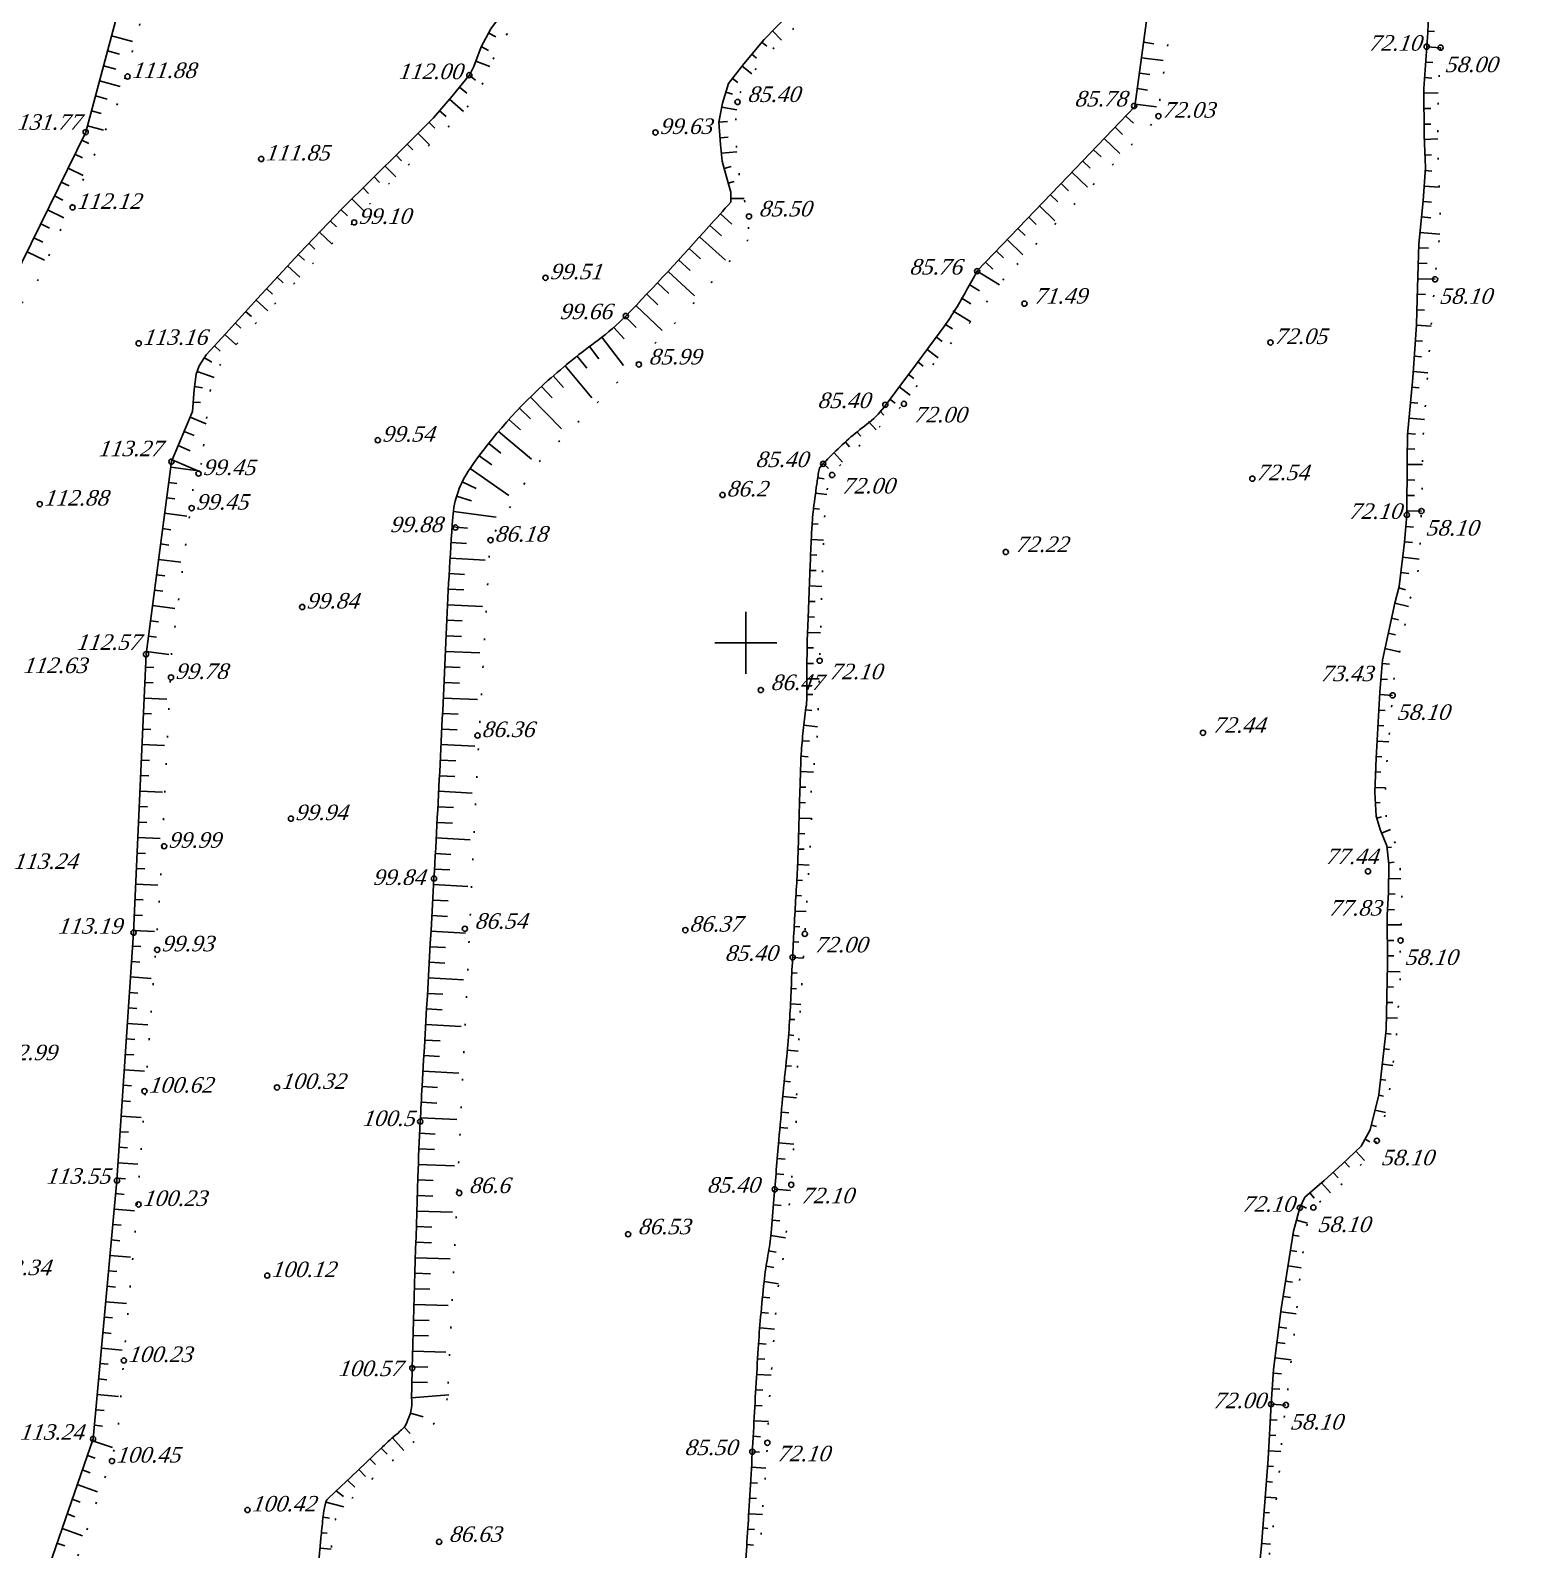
# Model space of a CAD drawing. Header units: millimetres. Extents: x 1400 to 7029, y -1119 to 1612.
# Drawn here: x 3029.1 to 3116.3, y 1300.2 to 1388.4 of the extents above; entities that cross this region are included whole.
import ezdxf

# ---------------------------------------------------------------- set-up
doc = ezdxf.new("R2010")
doc.units = ezdxf.units.MM
doc.linetypes.add('ADOT1', pattern=[1.6, 0.1, -1.5])
for name, color, linetype in [('01_Горизонт_58', 7, 'Continuous'), ('01_Горизонт_72', 7, 'Continuous'), ('01_Горизонт_86', 7, 'Continuous'), ('02_Горизонт_100', 7, 'Continuous'), ('02_Горизонт_112', 7, 'Continuous'), ('кресты', 7, 'Continuous')]:
    doc.layers.add(name, color=color, linetype=linetype)
doc.styles.add('universw', font='timesi.ttf', dxfattribs={"oblique": 10})

msp = doc.modelspace()

# ---------------------------------------------------------------- linework, layer by layer
at = {"layer": '01_Горизонт_58', "color": 250, "linetype": 'Continuous'}
for p, q in [((3110.2367, 1388.3331), (3110.6341, 1388.3172)), ((3110.112, 1386.5375), (3110.5231, 1386.5084)), ((3110.0485, 1385.6397), (3110.4673, 1385.6101)), ((3110.0117, 1383.8413), (3110.4248, 1383.844)), ((3110.0176, 1382.9413), (3110.4223, 1382.944)), ((3110.0735, 1381.1425), (3110.453, 1381.1597)), ((3110.0927, 1380.2437), (3110.4801, 1380.2159)), ((3109.9623, 1378.4485), (3110.4474, 1378.3999)), ((3109.8726, 1377.553), (3110.417, 1377.4984)), ((3109.7086, 1375.7609), (3110.2747, 1375.744)), ((3109.6817, 1374.8613), (3110.2108, 1374.8455)), ((3109.6277, 1373.0621), (3110.1071, 1373.0478)), ((3109.6008, 1372.1625), (3110.0553, 1372.1489)), ((3109.5106, 1370.3651), (3109.9386, 1370.3355)), ((3109.4485, 1369.4673), (3109.8751, 1369.4378)), ((3109.3137, 1367.6724), (3109.7423, 1367.6343)), ((3109.2339, 1366.776), (3109.67, 1366.7372)), ((3109.0743, 1364.983), (3109.5254, 1364.9429)), ((3109.0575, 1364.0834), (3109.4964, 1364.0786)), ((3109.0419, 1362.2835), (3109.4809, 1362.2803)), ((3109.0352, 1361.3835), (3109.4706, 1361.3803)), ((3108.9663, 1359.5863), (3109.4015, 1359.5469)), ((3108.8851, 1358.69), (3109.3442, 1358.6484)), ((3108.6684, 1356.9031), (3109.1427, 1356.8454)), ((3108.5492, 1356.0116), (3108.9457, 1355.9131)), ((3108.1381, 1354.2593), (3108.5436, 1354.1699)), ((3107.9443, 1353.3805), (3108.359, 1353.289)), ((3107.5855, 1351.6184), (3108.0165, 1351.586)), ((3107.5178, 1350.721), (3107.8962, 1350.6925)), ((3107.3992, 1348.925), (3107.7611, 1348.9035)), ((3107.346, 1348.0265), (3107.6964, 1348.0058)), ((3107.2395, 1346.2297), (3107.567, 1346.2103)), ((3107.203, 1345.3304), (3107.5169, 1345.3183)), ((3107.197, 1343.5325), (3107.4703, 1343.5496)), ((3107.2835, 1342.6397), (3107.5526, 1342.7203)), ((3107.8656, 1340.9403), (3108.1266, 1340.9731)), ((3107.9779, 1340.0473), (3108.2892, 1340.0865)), ((3107.9465, 1338.2484), (3108.3388, 1338.2303)), ((3107.9051, 1337.3493), (3108.3066, 1337.3308)), ((3107.8936, 1335.5497), (3108.2774, 1335.5507)), ((3107.8961, 1334.6497), (3108.2667, 1334.6507)), ((3107.8741, 1332.8499), (3108.2568, 1332.8432)), ((3107.8583, 1331.95), (3108.2086, 1331.9439)), ((3107.807, 1330.1516), (3108.1114, 1330.1172)), ((3107.7059, 1329.2573), (3108.0136, 1329.2225)), ((3107.5036, 1327.4687), (3107.8, 1327.4352)), ((3107.4002, 1326.5748), (3107.6739, 1326.5073)), ((3106.9694, 1324.8271), (3107.2652, 1324.7542)), ((3106.6022, 1324.0131), (3106.8802, 1323.858)), ((3104.7396, 1322.0844), (3105.0267, 1321.7758)), ((3105.3985, 1322.6974), (3105.6934, 1322.3805)), ((3103.393, 1320.8904), (3103.6439, 1320.5987)), ((3102.882, 1320.1722), (3103.205, 1320.0172)), ((3102.4015, 1318.4417), (3102.7623, 1318.3855)), ((3102.2631, 1317.5524), (3102.6295, 1317.4954)), ((3101.9862, 1315.7738), (3102.3837, 1315.7119)), ((3101.8477, 1314.8845), (3102.2697, 1314.8188)), ((3101.6008, 1313.1017), (3102.0581, 1313.0439)), ((3101.4878, 1312.2089), (3101.9494, 1312.1504)), ((3101.2731, 1310.422), (3101.7412, 1310.3879)), ((3101.2078, 1309.5243), (3101.657, 1309.4917)), ((3101.0937, 1307.728), (3101.4902, 1307.7065)), ((3101.0449, 1306.8294), (3101.4153, 1306.8092)), ((3100.9376, 1305.0326), (3101.2898, 1305.0056)), ((3100.8688, 1304.1353), (3101.2137, 1304.1088)), ((3100.7311, 1302.3406), (3101.0395, 1302.3169)), ((3100.6623, 1301.4432), (3100.9521, 1301.421))]:
    msp.add_line(p, q, dxfattribs=at)
at = {"layer": '01_Горизонт_58', "linetype": 'Continuous'}
for p, q in [((3110.1755, 1387.4352), (3110.9822, 1387.3782)), ((3110.0058, 1384.7413), (3110.8488, 1384.7468)), ((3110.0327, 1382.0416), (3110.8163, 1382.0772)), ((3110.0282, 1379.346), (3110.8995, 1379.2834)), ((3109.7828, 1376.6575), (3110.9325, 1376.5422)), ((3109.6547, 1373.9617), (3110.6632, 1373.9315)), ((3109.5727, 1371.263), (3110.4313, 1371.2036)), ((3109.3864, 1368.5694), (3110.2369, 1368.5106)), ((3109.1541, 1365.8795), (3110.0412, 1365.8006)), ((3109.0486, 1363.1835), (3109.9276, 1363.177)), ((3109.0285, 1360.4836), (3109.8728, 1360.4773)), ((3108.7771, 1357.7965), (3109.7395, 1357.6794)), ((3108.3323, 1355.1381), (3109.1201, 1354.9425)), ((3107.7505, 1352.5016), (3108.5985, 1352.3146)), ((3107.4524, 1349.8234), (3108.1993, 1349.7792)), ((3107.2928, 1347.1281), (3107.9706, 1347.088)), ((3107.1683, 1344.4311), (3107.7857, 1344.4073)), ((3107.5591, 1341.7836), (3108.0775, 1341.9882)), ((3107.9684, 1339.1481), (3108.6684, 1339.1327)), ((3107.8911, 1336.4497), (3108.6851, 1336.4519)), ((3107.8899, 1333.7498), (3108.6342, 1333.7367)), ((3107.8426, 1331.0502), (3108.4802, 1331.039)), ((3107.6047, 1328.363), (3108.213, 1328.2942)), ((3107.1848, 1325.701), (3107.7815, 1325.5539)), ((3106.0574, 1323.3105), (3106.5593, 1322.7711)), ((3104.0754, 1321.4772), (3104.5809, 1320.8894)), ((3102.6159, 1319.3146), (3103.2599, 1319.1364)), ((3102.1246, 1316.6631), (3102.8877, 1316.5443)), ((3101.7138, 1313.9946), (3102.6048, 1313.8818)), ((3101.3748, 1311.316), (3102.3066, 1311.198)), ((3101.1426, 1308.6267), (3101.9993, 1308.5802)), ((3100.996, 1305.9307), (3101.7144, 1305.8917)), ((3100.8, 1303.2379), (3101.4533, 1303.1878)), ((3100.5935, 1300.5458), (3101.0995, 1300.507))]:
    msp.add_line(p, q, dxfattribs=at)
at = {"layer": '01_Горизонт_58', "color": 0, "linetype": 'ADOT1', "flags": 128}
msp.add_lwpolyline([(3134.6338, 1418.3724), (3133.5838, 1417.7084), (3130.9727, 1416.6323), (3128.1462, 1415.7446), (3124.5773, 1414.7433), (3121.0392, 1413.7507), (3118.6566, 1413.0929), (3116.8068, 1412.5821), (3115.0742, 1412.1481), (3114.2609, 1411.9444), (3113.9686, 1411.83), (3113.8217, 1411.156), (3112.8507, 1405.4628), (3112.4391, 1402.3957), (3112.039, 1398.9321), (3111.3903, 1394.6758), (3111.2417, 1392.2325), (3111.0208, 1388.1012), (3110.8509, 1384.9232), (3110.8123, 1381.7499), (3110.8793, 1379.8566), (3110.9484, 1377.903), (3110.9761, 1376.9301), (3110.7403, 1374.8351), (3110.4373, 1371.2861), (3110.1189, 1366.8773), (3109.9378, 1364.3688), (3109.9141, 1361.5928), (3109.8553, 1360.0062), (3109.7963, 1358.4162), (3109.6909, 1357.0493), (3109.177, 1355.2297), (3108.6495, 1352.5713), (3108.2771, 1350.6948), (3108.0443, 1347.9557), (3107.8476, 1345.6398), (3107.7375, 1343.4458), (3107.835, 1342.6987), (3108.3118, 1341.3018), (3108.5961, 1340.1913), (3108.6533, 1339.3537), (3108.7317, 1338.2047), (3108.6786, 1336.2065), (3108.6303, 1334.3901), (3108.6408, 1332.6266), (3108.5697, 1332.0291), (3108.4927, 1331.3823), (3108.4611, 1330.5118), (3108.2897, 1328.8883), (3108.105, 1327.4576), (3107.8713, 1325.9478), (3107.6171, 1324.8331), (3107.2803, 1323.922), (3106.8171, 1323.0905), (3105.8453, 1321.8864), (3104.3713, 1320.7241), (3103.5956, 1320.0454), (3103.2287, 1319.0518), (3103.0111, 1317.5644), (3102.7893, 1315.7319), (3102.5151, 1312.9826), (3102.3018, 1311.1574), (3102.0683, 1309.1292), (3101.8054, 1307.0379), (3101.596, 1304.399), (3101.3541, 1302.3453), (3101.1874, 1300.9392), (3101.0654, 1300.3395), (3101.0286, 1299.3045), (3100.9971, 1297.9193), (3100.9092, 1297.1163), (3101.0062, 1296.6479), (3101.4186, 1296.2182), (3102.2706, 1296.0154), (3104.3264, 1295.8195), (3108.1732, 1295.3242), (3110.4402, 1295.0748), (3112.7542, 1294.8202), (3114.5648, 1294.6737), (3116.5038, 1294.7954), (3117.8805, 1294.7944), (3119.8253, 1294.8893), (3123.36, 1293.7791)], dxfattribs=at)
at = {"layer": '01_Горизонт_58', "linetype": 'Continuous', "flags": 128}
msp.add_lwpolyline([(3110.456, 1393.8068), (3110.2336, 1388.2563), (3110.0041, 1385.0108), (3110.022, 1382.2773), (3110.1059, 1380.4282), (3109.967, 1378.4953), (3109.7153, 1375.9843), (3109.6199, 1372.801), (3109.5746, 1371.2896), (3109.3616, 1368.2102), (3109.0665, 1364.8949), (3109.0506, 1363.4545), (3109.0268, 1360.2542), (3108.8831, 1358.6681), (3108.5703, 1356.0964), (3108.329, 1355.1248), (3107.6009, 1351.8231), (3107.4605, 1349.9602), (3107.2342, 1346.1396), (3107.1578, 1344.1592), (3107.2448, 1342.769), (3107.4788, 1341.987), (3107.8534, 1341.0379), (3107.9866, 1339.9779), (3107.9506, 1338.3364), (3107.8896, 1337.0113), (3107.8974, 1334.1785), (3107.8304, 1330.3585), (3107.4044, 1326.5918), (3106.9005, 1324.5476), (3106.3751, 1323.6061), (3105.2587, 1322.5674), (3104.2284, 1321.6087), (3103.1097, 1320.6467), (3102.814, 1320.0305), (3102.4364, 1318.666), (3101.7341, 1314.1551), (3101.2885, 1310.6339), (3101.1427, 1308.6286), (3100.9707, 1305.4642), (3100.5839, 1300.4205), (3100.2185, 1296.7112)], dxfattribs=at)
at = {"layer": '01_Горизонт_58', "color": 7, "linetype": 'Continuous'}
for centre in [(3110.9822, 1387.3782), (3110.6632, 1373.9315), (3109.8728, 1360.4773), (3108.1993, 1349.7792), (3108.6612, 1335.5518), (3107.2803, 1323.922), (3103.5956, 1320.0454), (3101.9993, 1308.5802)]:
    msp.add_circle(centre, 0.15, dxfattribs=at)
at = {"layer": '01_Горизонт_72', "color": 0, "linetype": 'Continuous'}
for p, q in [((3093.7449, 1387.6893), (3094.3394, 1387.6085)), ((3093.6231, 1386.7926), (3094.866, 1386.6237)), ((3093.5012, 1385.8959), (3094.0957, 1385.8151)), ((3093.3794, 1384.9991), (3093.9739, 1384.9183)), ((3093.2575, 1384.1024), (3094.483, 1383.9359)), ((3092.7098, 1383.4111), (3093.1431, 1382.9961)), ((3091.4578, 1382.1041), (3092.3649, 1381.2352)), ((3092.0838, 1382.7576), (3092.5171, 1382.3425)), ((3090.8318, 1381.4506), (3091.2651, 1381.0355)), ((3090.2058, 1380.7971), (3090.6391, 1380.382)), ((3088.9522, 1379.4916), (3089.3839, 1379.0749)), ((3089.5798, 1380.1436), (3090.4792, 1379.282)), ((3088.3237, 1378.8404), (3088.7554, 1378.4237)), ((3087.6952, 1378.1893), (3088.5896, 1377.326)), ((3086.4382, 1376.8871), (3086.8698, 1376.4704)), ((3087.0667, 1377.5382), (3087.4984, 1377.1215)), ((3085.8096, 1376.236), (3086.7246, 1375.3529)), ((3085.1811, 1375.5849), (3085.6128, 1375.1682)), ((3084.5526, 1374.9338), (3084.9843, 1374.5171))]:
    msp.add_line(p, q, dxfattribs=at)
at = {"layer": '01_Горизонт_72', "linetype": 'Continuous'}
for p, q in [((3084.0703, 1374.4005), (3085.3652, 1373.6138)), ((3082.6684, 1372.093), (3083.7049, 1371.4633)), ((3081.165, 1369.854), (3081.8188, 1369.3654)), ((3079.5486, 1367.6913), (3080.1916, 1367.2107)), ((3077.7601, 1365.6846), (3078.2144, 1365.1871)), ((3075.7664, 1363.8639), (3076.2609, 1363.3224)), ((3074.695, 1361.516), (3075.3406, 1361.435)), ((3074.4511, 1358.8289), (3075.1549, 1358.7937)), ((3074.3307, 1356.1316), (3075.0599, 1356.1035)), ((3074.2265, 1353.4336), (3074.9798, 1353.4045)), ((3074.1913, 1350.734), (3074.8971, 1350.7288)), ((3074.0049, 1348.0439), (3074.8053, 1347.9553)), ((3073.8155, 1345.3515), (3074.5629, 1345.3281)), ((3073.7334, 1342.6528), (3074.4459, 1342.6316)), ((3073.648, 1339.9542), (3074.3106, 1339.9178)), ((3073.4999, 1337.2582), (3074.1458, 1337.2228)), ((3073.3591, 1334.5619), (3073.9823, 1334.5314)), ((3073.2272, 1331.8652), (3073.8273, 1331.8358)), ((3073.034, 1329.1727), (3073.6737, 1329.1142)), ((3072.7885, 1326.4839), (3073.5878, 1326.4109)), ((3072.5441, 1323.7949), (3073.4381, 1323.7202)), ((3072.3192, 1321.1043), (3073.2449, 1321.0269)), ((3072.0852, 1318.4147), (3072.9515, 1318.2909)), ((3071.703, 1315.7419), (3072.5477, 1315.6211)), ((3071.4668, 1313.0523), (3072.3067, 1312.9786)), ((3071.2757, 1310.3594), (3072.1127, 1310.3112)), ((3071.1205, 1307.6638), (3071.9511, 1307.616)), ((3070.9653, 1304.9683), (3071.8083, 1304.9197)), ((3070.8093, 1302.2728), (3071.6018, 1302.2233))]:
    msp.add_line(p, q, dxfattribs=at)
at = {"layer": '01_Горизонт_72', "color": 250, "linetype": 'Continuous'}
for p, q in [((3083.603, 1373.6313), (3084.2156, 1373.2592)), ((3083.1357, 1372.8621), (3083.7134, 1372.5112)), ((3081.7038, 1370.5749), (3082.0487, 1370.3171)), ((3082.2012, 1371.3238), (3082.6393, 1371.0576)), ((3080.6262, 1369.1331), (3080.9443, 1368.8954)), ((3080.0874, 1368.4122), (3080.4023, 1368.1769)), ((3078.4247, 1366.2915), (3078.6476, 1366.0474)), ((3079.0099, 1366.9704), (3079.317, 1366.7408)), ((3076.431, 1364.4708), (3076.6666, 1364.2127)), ((3077.0955, 1365.0777), (3077.3269, 1364.8243)), ((3075.147, 1363.2117), (3075.4411, 1362.9421)), ((3074.8261, 1362.4061), (3075.1825, 1362.3421)), ((3074.5829, 1360.623), (3074.9181, 1360.5809)), ((3074.4961, 1359.7278), (3074.8439, 1359.7104)), ((3074.4062, 1357.93), (3074.7622, 1357.9122)), ((3074.3654, 1357.0309), (3074.726, 1357.017)), ((3074.296, 1355.2323), (3074.6646, 1355.218)), ((3074.2612, 1354.333), (3074.6339, 1354.3186)), ((3074.2046, 1352.534), (3074.5789, 1352.5312)), ((3074.198, 1351.634), (3074.5616, 1351.6313)), ((3074.1846, 1349.8341), (3074.5269, 1349.8315)), ((3074.1039, 1348.9385), (3074.4704, 1348.8979)), ((3073.9229, 1347.1477), (3074.3389, 1347.1137)), ((3073.8496, 1346.2507), (3074.2532, 1346.2177)), ((3073.7874, 1344.452), (3074.1259, 1344.4414)), ((3073.7601, 1343.5524), (3074.1024, 1343.5422)), ((3073.7067, 1341.7532), (3074.0667, 1341.7425)), ((3073.68, 1340.8536), (3074.0246, 1340.8433)), ((3073.5986, 1339.0555), (3073.9268, 1339.0375)), ((3073.5493, 1338.1569), (3073.8748, 1338.139)), ((3073.4506, 1336.3596), (3073.7709, 1336.342)), ((3073.4031, 1335.4609), (3073.7199, 1335.4454)), ((3073.3151, 1333.663), (3073.6219, 1333.648)), ((3073.2712, 1332.7641), (3073.5746, 1332.7492)), ((3073.1832, 1330.9662), (3073.4799, 1330.9517)), ((3073.1159, 1330.0689), (3073.4202, 1330.0411)), ((3072.9522, 1328.2764), (3073.2963, 1328.245)), ((3072.8703, 1327.3801), (3073.2422, 1327.3462)), ((3072.7066, 1325.5876), (3073.1357, 1325.5484)), ((3072.6248, 1324.6913), (3073.0859, 1324.6492)), ((3072.4692, 1322.8981), (3072.9205, 1322.8603)), ((3072.3942, 1322.0012), (3072.8548, 1321.9627)), ((3072.2442, 1320.2075), (3072.6979, 1320.1695)), ((3072.1693, 1319.3106), (3072.6128, 1319.2735)), ((3071.9578, 1317.5238), (3072.4051, 1317.4598)), ((3071.8304, 1316.6329), (3072.2653, 1316.5707)), ((3071.6241, 1314.8454), (3072.0369, 1314.8092)), ((3071.5455, 1313.9488), (3071.9597, 1313.9125)), ((3071.3881, 1312.1557), (3071.8141, 1312.1183)), ((3071.3274, 1311.2579), (3071.7524, 1311.2334)), ((3071.224, 1309.4608), (3071.6361, 1309.4371)), ((3071.1722, 1308.5623), (3071.5829, 1308.5387)), ((3071.0687, 1306.7653), (3071.4887, 1306.7411)), ((3071.017, 1305.8668), (3071.4416, 1305.8423)), ((3070.9135, 1304.0698), (3071.3255, 1304.0461)), ((3070.8618, 1303.1713), (3071.2642, 1303.1481)), ((3070.7532, 1301.3745), (3071.1486, 1301.3499)), ((3070.6971, 1300.4763), (3071.0917, 1300.4517))]:
    msp.add_line(p, q, dxfattribs=at)
at = {"layer": '01_Горизонт_72', "color": 0, "linetype": 'ADOT1', "flags": 128}
for points in [[(3103.5139, 1420.8633), (3102.7818, 1413.2401), (3102.1577, 1407.9736), (3097.1043, 1401.271), (3094.5267, 1383.2717), (3088.0715, 1376.5911), (3085.6263, 1373.967)], [(3085.6263, 1373.967), (3084.0449, 1371.8274), (3082.2092, 1369.8618), (3080.9096, 1368.2092), (3079.8226, 1366.6975), (3078.7062, 1365.649), (3077.4699, 1364.4879), (3076.3619, 1363.4473), (3075.6526, 1362.5704), (3075.384, 1361.8803), (3075.2066, 1360.0605), (3075.0993, 1357.4339), (3074.9669, 1352.9694), (3074.8548, 1349.3712), (3074.784, 1347.344), (3074.6004, 1345.6705), (3074.4438, 1344.2424), (3074.4467, 1342.0441), (3074.2883, 1339.5693), (3074.0672, 1335.9303), (3073.9413, 1333.8576), (3073.6593, 1328.8585), (3073.6168, 1327.4019), (3073.5663, 1325.6751), (3073.5578, 1324.6942), (3073.4181, 1323.5574), (3073.2804, 1321.3667), (3073.0903, 1319.5437), (3072.8517, 1317.3901), (3072.515, 1315.4311), (3072.4145, 1314.4199), (3072.2524, 1312.2521), (3072.0127, 1308.9212), (3071.8932, 1306.3899), (3071.8467, 1305.4058), (3071.6303, 1302.666), (3071.3858, 1298.8665), (3071.2054, 1294.5895), (3071.031, 1290.836), (3070.5148, 1283.7917), (3070.0205, 1279.4247), (3069.8173, 1277.1911), (3069.7534, 1275.6687), (3069.6038, 1274.5289), (3069.4954, 1273.7023), (3069.4681, 1272.639), (3069.4861, 1270.9196), (3069.6102, 1269.7117), (3069.7916, 1269.0531), (3070.4507, 1268.6904), (3073.1279, 1268.2158), (3076.2186, 1267.6177), (3078.4107, 1266.9963), (3080.7516, 1266.2498), (3082.369, 1265.7495), (3084.0491, 1264.824), (3086.5063, 1263.0269), (3088.5853, 1261.0965), (3090.0971, 1259.3638), (3091.1004, 1257.9575), (3091.8385, 1257.0171), (3093.4012, 1255.188), (3094.1042, 1254.6302), (3094.947, 1254.3131), (3096.4298, 1253.8378), (3097.6027, 1253.5047), (3099.8255, 1252.961), (3102.0556, 1252.5524), (3104.0339, 1252.2211), (3105.7505, 1251.8368), (3107.4311, 1251.5477), (3108.8937, 1251.4543), (3110.2254, 1251.4859), (3111.3058, 1251.825), (3113.3275, 1252.7411), (3116.6599, 1254.4516), (3117.3321, 1254.6952), (3118.0237, 1254.7635), (3118.901, 1254.671), (3119.7685, 1254.5291), (3122.8369, 1253.9097), (3124.611, 1253.6501), (3125.6544, 1253.6181), (3127.9599, 1255.2059), (3130.9784, 1257.4842), (3132.4477, 1258.7719), (3133.228, 1259.4557), (3133.7993, 1259.8024), (3134.2747, 1259.8132), (3134.7123, 1259.6999), (3134.9392, 1259.2086), (3135.1931, 1258.199), (3135.6781, 1256.6174), (3135.8055, 1256.2263)]]:
    msp.add_lwpolyline(points, dxfattribs=at)
at = {"layer": '01_Горизонт_72', "color": 0, "linetype": 'Continuous', "flags": 128}
msp.add_lwpolyline([(3084.064, 1374.4009), (3084.0656, 1374.4292), (3089.348, 1379.9016), (3093.2386, 1383.9631), (3095.6545, 1401.7431), (3100.7889, 1408.4371), (3102.1077, 1420.1833)], dxfattribs=at)
at = {"layer": '01_Горизонт_72', "linetype": 'Continuous', "flags": 128}
msp.add_lwpolyline([(3084.0703, 1374.4005, -0.0151274), (3082.8233, 1372.2005, -0.0239801), (3081.9303, 1370.878), (3080.4862, 1368.9458), (3079.3471, 1367.4216), (3078.6697, 1366.5152, -0.0720121), (3077.6704, 1365.5163, 0.0375407), (3075.6341, 1363.7431, 0.0093164), (3074.9786, 1363.0543, 0.0927363), (3074.9277, 1362.9725, 0.0487063), (3074.8834, 1362.8156, 0.0101547), (3074.7614, 1362.0453, 0.003004), (3074.5458, 1360.407, 0.0145119), (3074.5131, 1360.0664, 0.0041997), (3074.4501, 1358.9901, 0.0028463), (3074.3797, 1357.401), (3074.2583, 1354.2567), (3074.2077, 1352.9458), (3074.1934, 1351.0237), (3074.1833, 1349.6562, -0.0371437), (3074.135, 1349.0655, 0.0164964), (3073.9715, 1347.7424, 0.0020831), (3073.8542, 1346.3771, 0.0117177), (3073.84, 1346.1338, 0.0008598), (3073.8266, 1345.7267, 0.0002106), (3073.7752, 1344.0642, 0.0006928), (3073.6945, 1341.2859, -0.0017218), (3073.6597, 1340.1681, -0.0066794), (3073.6091, 1339.112, 0.0021095), (3073.4182, 1335.7698, 0.0029722), (3073.2572, 1332.3386, -0.0059396), (3073.1664, 1330.6221, -0.0090336), (3073.0167, 1328.8176, 0.0033468), (3072.5573, 1323.9521, 0.0027815), (3072.2765, 1320.5306, -0.004849), (3072.1073, 1318.5686, -0.0212288), (3071.9283, 1317.282, 0.017676), (3071.7025, 1315.7385, 0.0055987), (3071.5012, 1313.7062, 0.006173), (3071.3621, 1311.8591, 0.002567), (3071.0995, 1307.3138, -0.0023882), (3070.819, 1302.428, -0.0001037), (3070.565, 1298.3592, 0.000079), (3070.2313, 1293.0165, 0.0027633)], format="xyb", dxfattribs=at)
at = {"layer": '01_Горизонт_72', "color": 7, "linetype": 'Continuous'}
for centre in [(3110.1755, 1387.4352), (3093.1873, 1383.9945), (3094.5977, 1383.4025), (3084.0703, 1374.4005), (3086.8213, 1372.5195), (3101.1038, 1370.2631), (3078.7399, 1366.6478), (3079.8226, 1366.6975), (3075.1347, 1363.223), (3075.6526, 1362.5704), (3100.0508, 1362.357), (3109.0268, 1360.2542), (3085.7353, 1358.0985), (3074.9301, 1351.7887), (3097.1863, 1347.6045), (3106.7653, 1339.5645), (3074.0672, 1335.9303), (3073.3591, 1334.5619), (3072.3192, 1321.1043), (3073.2804, 1321.3667), (3102.814, 1320.0305), (3101.1426, 1308.6267), (3071.8932, 1306.3899), (3071.017, 1305.8668)]:
    msp.add_circle(centre, 0.15, dxfattribs=at)
at = {"layer": '01_Горизонт_86', "linetype": 'Continuous'}
for p, q in [((3072.1849, 1388.3468), (3072.7195, 1387.8203)), ((3070.4201, 1386.306), (3070.9906, 1385.8588)), ((3069.2423, 1383.9334), (3070.1145, 1383.7697)), ((3069.224, 1381.2547), (3070.1206, 1381.3381)), ((3069.7665, 1378.6246), (3070.5424, 1378.6239)), ((3051.2346, 1308.9984), (3053.3886, 1309.1681)), ((3050.1348, 1306.6846), (3050.7883, 1305.9355)), ((3048.1641, 1304.8393), (3048.5545, 1304.4285)), ((3046.25, 1302.9483), (3047.3076, 1302.6657)), ((3045.9174, 1300.2716), (3046.566, 1300.2197))]:
    msp.add_line(p, q, dxfattribs=at)
at = {"layer": '01_Горизонт_86', "color": 250, "linetype": 'Continuous'}
for p, q in [((3071.5669, 1387.6934), (3071.8519, 1387.4564)), ((3070.9916, 1387.0013), (3071.2685, 1386.7711)), ((3069.8649, 1385.5978), (3070.1801, 1385.3506)), ((3069.4809, 1384.8001), (3069.8719, 1384.6804)), ((3069.0778, 1383.0487), (3069.569, 1383.0866)), ((3069.147, 1382.1514), (3069.6126, 1382.1873)), ((3069.3796, 1380.3715), (3069.7875, 1380.4802)), ((3069.6174, 1379.5035), (3069.9643, 1379.6036)), ((3051.1655, 1308.1057), (3051.9118, 1307.886)), ((3050.8, 1307.2904), (3051.1574, 1306.9367)), ((3048.8165, 1305.4592), (3049.1344, 1305.1248)), ((3049.469, 1306.0792), (3049.8082, 1305.7211)), ((3046.8594, 1303.5993), (3047.2766, 1303.2731)), ((3047.5117, 1304.2193), (3047.9355, 1303.8075)), ((3046.0962, 1302.0626), (3046.4614, 1302.0205)), ((3045.9991, 1301.1679), (3046.3281, 1301.1344))]:
    msp.add_line(p, q, dxfattribs=at)
at = {"layer": '01_Горизонт_86', "color": 0, "linetype": 'Continuous'}
for p, q in [((3069.1627, 1377.7351), (3069.8329, 1377.1345)), ((3068.5599, 1377.0617), (3069.2309, 1376.4619)), ((3067.9563, 1376.389), (3069.454, 1375.0384)), ((3066.7391, 1375.0527), (3067.4014, 1374.4433)), ((3067.3494, 1375.7193), (3068.0147, 1375.1132)), ((3066.1254, 1374.3891), (3067.6567, 1372.9659)), ((3065.5085, 1373.7286), (3066.1646, 1373.1126)), ((3064.2646, 1372.417), (3065.7804, 1370.9651)), ((3064.8882, 1373.0713), (3065.5412, 1372.452)), ((3063.6377, 1371.766), (3064.2823, 1371.1379)), ((3062.2863, 1370.568), (3063.5412, 1368.9246)), ((3062.9839, 1371.1423), (3063.5809, 1370.4688)), ((3061.5608, 1370.0289), (3062.103, 1369.3106)), ((3060.1446, 1368.9059), (3061.6953, 1367.0433)), ((3060.846, 1369.4759), (3061.4052, 1368.7707)), ((3059.457, 1368.3194), (3060.0492, 1367.6417)), ((3058.13, 1367.0923), (3059.9345, 1365.2564)), ((3058.7843, 1367.7159), (3059.3951, 1367.0549)), ((3057.4953, 1366.449), (3058.1456, 1365.8268)), ((3056.8806, 1365.7864), (3057.5498, 1365.1845)), ((3055.7139, 1364.4061), (3056.4187, 1363.8465)), ((3056.2866, 1365.1052), (3058.1979, 1363.4896)), ((3055.1629, 1363.6898), (3055.8846, 1363.1521)), ((3054.6342, 1362.9568), (3056.88, 1361.3887)), ((3054.1768, 1362.1784), (3054.9868, 1361.7861)), ((3053.8497, 1361.3369), (3054.7119, 1361.079)), ((3053.6611, 1360.454), (3056.1505, 1360.1279)), ((3053.588, 1359.5533), (3054.4859, 1359.4918)), ((3053.5279, 1358.6515), (3054.426, 1358.5933)), ((3053.4711, 1357.7494), (3055.5063, 1357.625)), ((3053.4176, 1356.8472), (3054.3161, 1356.7956)), ((3053.3673, 1355.9448), (3054.266, 1355.8964)), ((3053.3204, 1355.0422), (3055.3548, 1354.9401)), ((3053.2767, 1354.1395), (3054.1758, 1354.0976)), ((3053.2364, 1353.2366), (3054.1355, 1353.1977)), ((3053.197, 1352.3336), (3055.2054, 1352.2451)), ((3053.1568, 1351.4307), (3054.0559, 1351.3903)), ((3053.1159, 1350.5278), (3054.015, 1350.4867)), ((3053.0742, 1349.625), (3055.055, 1349.5327)), ((3053.0318, 1348.7222), (3053.9307, 1348.6795)), ((3052.9885, 1347.8194), (3053.8875, 1347.776)), ((3052.9446, 1346.9167), (3054.904, 1346.8204)), ((3052.8998, 1346.014), (3053.7987, 1345.969)), ((3052.8543, 1345.1113), (3053.7532, 1345.0656)), ((3052.8081, 1344.2087), (3054.7572, 1344.108)), ((3052.761, 1343.3061), (3053.6598, 1343.2589)), ((3052.7132, 1342.4036), (3053.612, 1342.3556)), ((3052.6647, 1341.5011), (3054.6285, 1341.3946)), ((3052.6154, 1340.5986), (3053.514, 1340.5491)), ((3052.5653, 1339.6962), (3053.4639, 1339.6459)), ((3052.5145, 1338.7938), (3054.4991, 1338.6817)), ((3052.4635, 1337.8914), (3053.3621, 1337.8406)), ((3052.4125, 1336.9891), (3053.311, 1336.9382)), ((3052.3614, 1336.0867), (3054.3696, 1335.9729)), ((3052.3102, 1335.1844), (3053.2088, 1335.1334)), ((3052.259, 1334.282), (3053.1575, 1334.231)), ((3052.2077, 1333.3797), (3054.24, 1333.2641)), ((3052.1563, 1332.4773), (3053.0549, 1332.4261)), ((3052.1049, 1331.575), (3053.0034, 1331.5237)), ((3052.0534, 1330.6726), (3054.1104, 1330.5552)), ((3052.0019, 1329.7703), (3052.9004, 1329.7189)), ((3051.9503, 1328.868), (3052.8488, 1328.8165)), ((3051.8986, 1327.9656), (3053.9808, 1327.8463)), ((3051.8469, 1327.0633), (3052.7454, 1327.0118)), ((3051.7963, 1326.1609), (3052.6949, 1326.1116)), ((3051.7478, 1325.2584), (3053.852, 1325.1479)), ((3051.7022, 1324.3558), (3052.6012, 1324.3128)), ((3051.6616, 1323.4529), (3052.5608, 1323.4148)), ((3051.6259, 1322.5498), (3053.7272, 1322.4725)), ((3051.5951, 1321.6465), (3052.4946, 1321.6175)), ((3051.5662, 1320.7431), (3052.4658, 1320.7146)), ((3051.5378, 1319.8398), (3053.6013, 1319.7753)), ((3051.5098, 1318.9364), (3052.4093, 1318.9087)), ((3051.4822, 1318.033), (3052.3817, 1318.0057)), ((3051.455, 1317.1296), (3053.4755, 1317.0693)), ((3051.4282, 1316.2262), (3052.3278, 1316.1998)), ((3051.4019, 1315.3228), (3052.3015, 1315.2968)), ((3051.376, 1314.4194), (3053.35, 1314.3632)), ((3051.3505, 1313.5159), (3052.2501, 1313.4907)), ((3051.3254, 1312.6125), (3052.2251, 1312.5877)), ((3051.3007, 1311.709), (3053.225, 1311.6569)), ((3051.2765, 1310.8055), (3052.1762, 1310.7816)), ((3051.2539, 1309.902), (3052.1536, 1309.8811))]:
    msp.add_line(p, q, dxfattribs=at)
at = {"layer": '01_Горизонт_86', "color": 0, "linetype": 'ADOT1', "flags": 128}
for points in [[(3089.1638, 1404.3913), (3088.67, 1403.6884), (3087.4668, 1402.5567), (3086.1261, 1401.2957), (3084.2063, 1399.4906), (3082.8578, 1397.9368), (3081.1862, 1396.0606), (3079.8668, 1394.6738), (3077.9131, 1392.7178), (3076.6409, 1391.4338), (3075.5186, 1390.3289), (3074.5238, 1389.4635), (3073.6534, 1388.7064), (3072.5761, 1387.6842), (3071.8515, 1386.9175), (3070.8025, 1385.6276), (3070.3567, 1384.8671), (3070.1605, 1384.2254), (3070.0585, 1383.2137), (3070.0798, 1382.1486), (3070.1259, 1381.2326), (3070.2703, 1379.8948), (3070.4794, 1378.9179), (3070.6317, 1378.2068), (3070.8255, 1377.5828), (3070.7749, 1376.2275)], [(3070.7749, 1376.2275), (3067.2705, 1372.1625), (3063.0899, 1367.865), (3058.4441, 1363.1427), (3055.8008, 1358.8206), (3054.9998, 1344.6539), (3053.9594, 1322.4362), (3053.3085, 1308.9519)]]:
    msp.add_lwpolyline(points, dxfattribs=at)
at = {"layer": '01_Горизонт_86', "linetype": 'Continuous', "flags": 128}
msp.add_lwpolyline([(3087.2339, 1403.7539), (3086.9274, 1403.02), (3085.892, 1402.0479), (3084.0228, 1400.2929), (3081.8013, 1398.0553), (3080.6362, 1396.8817), (3078.8158, 1394.9061), (3075.7423, 1391.8924), (3073.844, 1390.0311), (3071.7059, 1387.8605), (3070.5274, 1386.4429), (3069.6355, 1385.3052), (3069.2845, 1384.1588), (3069.0774, 1383.0545), (3069.1778, 1381.7515), (3069.2667, 1380.7951), (3069.5337, 1379.7936), (3069.7669, 1378.9852), (3069.7663, 1378.4078)], dxfattribs=at)
at = {"layer": '01_Горизонт_86', "color": 0, "linetype": 'Continuous'}
msp.add_lwpolyline([(3051.2346, 1308.9984, -0.0017444), (3051.2743, 1310.7225, -0.0014307), (3051.6004, 1321.8114, -0.004914), (3051.7363, 1325.0385, -0.0013443), (3051.8484, 1327.0898, 0.0002287), (3052.5343, 1339.1445, 0.0033151), (3053.2392, 1353.3021, -0.0068816), (3053.6274, 1360.1199, -0.1354259), (3054.6267, 1362.9461, -0.0584312), (3059.1704, 1368.0665, -0.0245902), (3062.0659, 1370.4036, 0.0430799), (3063.6703, 1371.7995, 0.0098396), (3068.4951, 1376.9892, -0.0006812), (3069.7663, 1378.4078, -0.0075013)], format="xyb", dxfattribs=at)
at = {"layer": '01_Горизонт_86', "color": 0, "linetype": 'ADOT1', "flags": 128}
msp.add_lwpolyline([(3053.3085, 1308.9519, -0.0405418), (3052.7652, 1307.8301, -0.0779418), (3052.352, 1307.3269, -0.000526), (3051.5453, 1306.61, 0.0008531), (3051.0483, 1306.1676, 0.0001806), (3049.3236, 1304.6264, 0.0004683), (3048.6593, 1304.0312, 0.0138322), (3048.2214, 1303.6157, 0.007218), (3047.4166, 1302.7848, 0.0310117), (3046.9704, 1302.2476, 0.0707414), (3046.8258, 1301.9764, 0.0406738), (3046.7459, 1301.6847, 0.019114), (3046.6513, 1301.0489, 0.00819), (3046.4697, 1299.105, -0.0071135), (3046.2655, 1296.8665, -0.0065241), (3046.0889, 1295.3805, 0.012431), (3046.0055, 1294.5995, 0.0389873), (3046.0021, 1293.6706, -0.0325283), (3046.0124, 1292.5579, -0.0013715), (3045.9537, 1291.5561, -0.0017401), (3045.9025, 1290.7667, -0.0013555), (3045.7419, 1288.506, -0.0086088), (3045.7095, 1288.1506), (3045.5267, 1286.4662), (3045.4295, 1285.5698, 0.0229906), (3045.394, 1284.9994, -0.0116356), (3045.3495, 1283.8716, -0.0003813), (3045.2691, 1282.6055, 0.0003793), (3045.1882, 1281.3329, 0.0003091), (3045.1423, 1280.5936, 0.0005145), (3045.1154, 1280.1494, 0.0244087), (3045.1063, 1279.2908, -0.0185433), (3045.1076, 1278.1608), (3045.0696, 1277.102), (3045.0293, 1275.9833, -0.0208875), (3045.0199, 1275.8617, 0.0035129), (3044.9385, 1275.141, 0.002625), (3044.7297, 1273.064, -0.0087135), (3044.6592, 1272.439), (3044.3863, 1270.3484), (3044.2849, 1269.5712, 0.0085559), (3044.2023, 1268.8411, 0.0105691), (3044.1581, 1268.2479, 0.0177414), (3044.15, 1267.7934, -0.0146319), (3044.1436, 1267.2424, -0.0037921), (3044.0853, 1266.0406, -0.004609), (3044.0208, 1265.0529, -0.0015357), (3043.9549, 1264.2046, 0.0017328), (3043.8968, 1263.4528, 0.0013066), (3043.8423, 1262.6872, 0.0025781), (3043.8177, 1262.2989, 0.0120383), (3043.7824, 1261.2626, -0.0062025), (3043.7374, 1259.2506, -0.0014689), (3043.6981, 1258.2084, 0.0029224), (3043.6798, 1257.6846, 0.0028242), (3043.6635, 1256.9859, 0.0020084), (3043.6501, 1256.0033, 0.001511), (3043.6434, 1254.991, 0.0044485), (3043.6452, 1254.6471), (3043.6833, 1251.9623), (3043.7018, 1250.6617, 0.0141314), (3043.7115, 1250.4339, 0.0109722), (3043.7387, 1250.1415, 0.0799719), (3043.8028, 1249.9137, 0.1084915), (3043.9089, 1249.774, 0.045339), (3044.1835, 1249.5804, -0.0261451), (3044.6716, 1249.2636, -0.0031635), (3045.65, 1248.5437, 0.0054085), (3046.2242, 1248.1252, 0.0041621), (3047.327, 1247.3532, 0.0145601), (3047.6503, 1247.1444), (3048.9369, 1246.3659), (3049.7015, 1245.9032, 0.0532499), (3050.1373, 1245.6993, 0.0314528), (3050.9211, 1245.4836)], format="xyb", dxfattribs=at)
at = {"layer": '01_Горизонт_86', "linetype": 'Continuous', "flags": 128}
msp.add_lwpolyline([(3051.2346, 1308.9984, -0.0448921), (3051.2282, 1308.4255, -0.0606314), (3051.1346, 1308.011, -0.0184049), (3050.9015, 1307.4271, -0.0897804), (3050.8286, 1307.3196, -0.0223985), (3050.3162, 1306.8411, 0.0133898), (3049.445, 1306.0565), (3047.7183, 1304.4155), (3046.8233, 1303.565), (3046.3449, 1303.1104, 0.1380517), (3046.2513, 1302.953, 0.0360678), (3046.1213, 1302.2771, 0.0043003), (3045.9941, 1301.118, 0.0055474), (3045.9132, 1300.2176, 0.0031723), (3045.7719, 1298.2642, -0.0073337)], format="xyb", dxfattribs=at)
at = {"layer": '01_Горизонт_86', "color": 7, "linetype": 'Continuous'}
for centre in [(3070.1605, 1384.2254), (3070.8255, 1377.5828), (3063.6703, 1371.7995), (3064.4323, 1368.9885), (3069.2896, 1361.4111), (3053.7793, 1359.5205), (3055.8209, 1358.789), (3071.5123, 1350.0855), (3055.064, 1347.4443), (3052.5343, 1339.1445), (3054.3283, 1336.2315), (3067.1296, 1336.1483), (3051.7363, 1325.0385), (3053.9983, 1320.8865), (3063.8053, 1318.4925), (3051.2743, 1310.7225), (3052.8313, 1300.6365)]:
    msp.add_circle(centre, 0.15, dxfattribs=at)
at = {"layer": '02_Горизонт_100', "color": 250, "linetype": 'Continuous'}
for p, q in [((3055.7107, 1388.2289), (3056.1187, 1388.0071)), ((3055.2809, 1387.4381), (3055.6977, 1387.2116)), ((3054.5865, 1385.781), (3054.948, 1385.4854)), ((3054.0168, 1385.0843), (3054.4406, 1384.7378)), ((3052.2399, 1383.0529), (3052.5848, 1382.7099)), ((3052.8494, 1383.7145), (3053.238, 1383.3749)), ((3050.3334, 1381.1411), (3050.6546, 1380.8174)), ((3050.9706, 1381.7766), (3051.3003, 1381.4487)), ((3049.0558, 1379.873), (3049.3661, 1379.5604)), ((3048.4153, 1379.2408), (3048.7378, 1378.9134)), ((3047.135, 1377.9756), (3047.5071, 1377.6199)), ((3046.5131, 1377.325), (3046.8778, 1376.9764)), ((3045.2693, 1376.0239), (3045.6194, 1375.6893)), ((3044.6486, 1375.3722), (3045.0074, 1375.039)), ((3042.8111, 1373.3939), (3043.1642, 1373.066)), ((3043.4236, 1374.0533), (3043.7822, 1373.7203)), ((3041.5969, 1372.0652), (3041.932, 1371.7627)), ((3040.9939, 1371.3971), (3041.3206, 1371.1023)), ((3039.7846, 1370.0638), (3040.1142, 1369.7636)), ((3039.2052, 1369.3782), (3039.6273, 1369.1131)), ((3038.633, 1367.7021), (3039.1029, 1367.638)), ((3038.5541, 1366.8058), (3038.9855, 1366.7723)), ((3038.0277, 1365.1047), (3038.6141, 1364.8592)), ((3037.6802, 1364.2745), (3038.381, 1363.9811))]:
    msp.add_line(p, q, dxfattribs=at)
at = {"layer": '02_Горизонт_100', "linetype": 'Continuous'}
for p, q in [((3054.9611, 1386.5969), (3055.7779, 1386.2873)), ((3053.4416, 1384.3922), (3054.254, 1383.6823)), ((3051.6053, 1382.4148), (3052.2798, 1381.7439)), ((3049.6946, 1380.5071), (3050.3262, 1379.8707)), ((3047.7742, 1378.6092), (3048.4594, 1377.9136)), ((3045.8912, 1376.6744), (3046.6049, 1375.9923)), ((3044.0361, 1374.7128), (3044.7535, 1374.0465)), ((3042.1999, 1372.7333), (3042.8971, 1372.1041)), ((3040.3907, 1370.7292), (3041.0441, 1370.134)), ((3038.7896, 1368.5852), (3039.7717, 1368.2256)), ((3038.3752, 1365.9349), (3039.312, 1365.5427)), ((3037.2497, 1363.0305), (3038.6985, 1362.8393)), ((3037.3326, 1363.4443), (3038.963, 1362.7618)), ((3037.1319, 1362.1378), (3037.6078, 1362.075)), ((3037.0141, 1361.245), (3037.49, 1361.1822)), ((3036.8963, 1360.3522), (3038.1891, 1360.1816)), ((3036.7784, 1359.4595), (3037.2543, 1359.3967)), ((3036.6606, 1358.5667), (3037.1365, 1358.5039)), ((3036.5428, 1357.6739), (3037.8401, 1357.5027)), ((3036.425, 1356.7812), (3036.9009, 1356.7184)), ((3036.3072, 1355.8884), (3036.783, 1355.8256)), ((3036.1893, 1354.9956), (3037.491, 1354.8238)), ((3036.0715, 1354.1029), (3036.5474, 1354.0401)), ((3035.9537, 1353.2101), (3036.4296, 1353.1473)), ((3035.8359, 1352.3173), (3037.1462, 1352.1444)), ((3035.7819, 1351.4189), (3036.2626, 1351.3973)), ((3035.7415, 1350.5193), (3036.2222, 1350.4977)), ((3035.7011, 1349.6197), (3037.0213, 1349.5604)), ((3035.6607, 1348.7201), (3036.1413, 1348.6985)), ((3035.6203, 1347.8205), (3036.1009, 1347.7989)), ((3035.5798, 1346.9209), (3036.8923, 1346.8619)), ((3035.5394, 1346.0213), (3036.0201, 1345.9997)), ((3035.499, 1345.1217), (3035.9796, 1345.1001)), ((3035.4586, 1344.2221), (3036.7634, 1344.1635)), ((3035.4182, 1343.3225), (3035.8988, 1343.3009)), ((3035.3777, 1342.4229), (3035.8584, 1342.4013)), ((3035.3373, 1341.5233), (3036.6344, 1341.465)), ((3035.2969, 1340.6237), (3035.7775, 1340.6021)), ((3035.2565, 1339.7241), (3035.7371, 1339.7025)), ((3035.2161, 1338.8245), (3036.5047, 1338.7666)), ((3035.1756, 1337.9249), (3035.6563, 1337.9033)), ((3035.1352, 1337.0253), (3035.6159, 1337.0037)), ((3035.0948, 1336.1257), (3036.3157, 1336.0708)), ((3035.0375, 1335.227), (3035.5172, 1335.195)), ((3034.9776, 1334.3285), (3035.4573, 1334.2965)), ((3034.9176, 1333.43), (3036.1193, 1333.3499)), ((3034.8577, 1332.5315), (3035.3374, 1332.4995)), ((3034.7978, 1331.633), (3035.2774, 1331.601)), ((3034.7378, 1330.7345), (3035.9245, 1330.6553)), ((3034.6779, 1329.836), (3035.1576, 1329.804)), ((3034.6179, 1328.9375), (3035.0976, 1328.9055)), ((3034.558, 1328.0389), (3035.7297, 1327.9608)), ((3034.4981, 1327.1404), (3034.9778, 1327.1084)), ((3034.4381, 1326.2419), (3034.9178, 1326.2099)), ((3034.3782, 1325.3434), (3035.535, 1325.2662)), ((3034.3182, 1324.4449), (3034.7979, 1324.4129)), ((3034.2583, 1323.5464), (3034.738, 1323.5144)), ((3034.1984, 1322.6479), (3035.3402, 1322.5717)), ((3034.1384, 1321.7494), (3034.6181, 1321.7174)), ((3034.0589, 1320.8524), (3034.5373, 1320.8081)), ((3033.9759, 1319.9557), (3035.139, 1319.848)), ((3033.8929, 1319.0591), (3034.3712, 1319.0148)), ((3033.8098, 1318.1624), (3034.2882, 1318.1181)), ((3033.7268, 1317.2657), (3034.9173, 1317.1555)), ((3033.6438, 1316.3691), (3034.1221, 1316.3248)), ((3033.5607, 1315.4724), (3034.0391, 1315.4281)), ((3033.4777, 1314.5757), (3034.6743, 1314.4649)), ((3033.3947, 1313.679), (3033.873, 1313.6347)), ((3033.3116, 1312.7824), (3033.79, 1312.7381)), ((3033.2286, 1311.8857), (3034.4352, 1311.774)), ((3033.1456, 1310.989), (3033.6239, 1310.9447)), ((3033.0625, 1310.0923), (3033.5409, 1310.0481)), ((3032.9795, 1309.1957), (3034.2113, 1309.0816)), ((3032.8965, 1308.299), (3033.3748, 1308.2547)), ((3032.8134, 1307.4023), (3033.2918, 1307.358)), ((3032.7052, 1306.5111), (3033.8647, 1306.1098)), ((3032.4106, 1305.6601), (3032.865, 1305.5028)), ((3032.1161, 1304.8092), (3032.5705, 1304.6519)), ((3031.8215, 1303.9582), (3033.0036, 1303.549)), ((3031.527, 1303.1072), (3031.9814, 1302.9499)), ((3031.2324, 1302.2563), (3031.6868, 1302.099)), ((3030.9379, 1301.4053), (3032.1219, 1300.9954)), ((3030.6433, 1300.5543), (3031.0977, 1300.397))]:
    msp.add_line(p, q, dxfattribs=at)
at = {"layer": '02_Горизонт_100', "linetype": 'Continuous', "flags": 128}
for points in [[(3057.8113, 1391.1495), (3056.668, 1389.5949), (3055.8445, 1388.4752), (3055.2779, 1387.4327), (3054.8409, 1386.2796), (3054.611, 1385.8111), (3053.5878, 1384.5595), (3052.4978, 1383.3121), (3050.7275, 1381.5323), (3048.881, 1379.6995), (3047.2006, 1378.0442), (3044.7237, 1375.453), (3042.2789, 1372.8209), (3040.4428, 1370.7864), (3039.3051, 1369.5374), (3038.9049, 1368.9001), (3038.7321, 1368.4282), (3038.6112, 1367.5419), (3038.5119, 1366.2614), (3037.2913, 1363.3455)], [(3126.4243, 1224.8055), (3111.9373, 1224.3705), (3099.5143, 1223.8965), (3085.5313, 1225.6275), (3072.8683, 1226.9625), (3056.8298, 1228.3241), (3042.3883, 1230.2115), (3033.0853, 1231.0995), (3024.5476, 1232.2502), (3023.3803, 1232.8545), (3023.5783, 1248.8715), (3025.9333, 1267.9695), (3027.1543, 1284.6705), (3029.1193, 1296.1515), (3032.7403, 1306.6125), (3034.1293, 1321.6125), (3035.0893, 1336.0035), (3035.8153, 1352.1615), (3037.2913, 1363.3455)]]:
    msp.add_lwpolyline(points, dxfattribs=at)
at = {"layer": '02_Горизонт_100', "color": 0, "linetype": 'ADOT1', "flags": 128}
for points in [[(3059.1847, 1390.223), (3057.7612, 1389.4309), (3056.6205, 1387.9672), (3055.8882, 1386.5457), (3055.0714, 1384.6317), (3054.0293, 1383.4213), (3051.7208, 1381.2079), (3049.5016, 1379.0801), (3047.867, 1377.2505), (3046.0217, 1375.4108), (3043.9189, 1373.1487), (3041.8489, 1371.0328), (3040.3439, 1369.3519), (3039.8797, 1368.5576), (3039.5904, 1367.6687), (3039.3863, 1366.5748), (3039.3022, 1365.4068), (3039.0276, 1363.266)], [(3039.0276, 1363.266), (3038.582, 1362.0785), (3037.2945, 1352.1826), (3036.6502, 1338.7927), (3035.1668, 1318.4451), (3034.6139, 1312.306), (3034.1377, 1306.5045), (3033.4926, 1304.54), (3030.8969, 1297.0196), (3028.618, 1284.5545), (3027.5672, 1273.56), (3024.9774, 1249.594), (3024.7322, 1240.5294), (3024.6709, 1233.976), (3026.2275, 1233.5914), (3032.7792, 1232.6381), (3037.677, 1232.0025), (3048.293, 1230.77), (3052.4276, 1230.1768), (3061.3858, 1229.2658), (3070.2591, 1228.5454), (3079.1961, 1227.6556), (3088.1543, 1226.6386), (3097.0913, 1225.5369), (3099.625, 1225.2403), (3106.0283, 1225.4946), (3114.8804, 1225.8124), (3126.8766, 1224.8499)]]:
    msp.add_lwpolyline(points, dxfattribs=at)
at = {"layer": '02_Горизонт_100', "color": 7, "linetype": 'Continuous'}
for centre in [(3054.5865, 1385.781), (3065.395, 1382.4553), (3047.9062, 1377.2353), (3059.0103, 1374.0206), (3049.2733, 1364.5914), (3037.2913, 1363.3455), (3038.8649, 1362.656), (3038.4624, 1360.6472), (3044.8816, 1354.9057), (3035.8153, 1352.1615), (3037.2645, 1350.8179), (3044.2279, 1342.6227), (3036.8654, 1341.0185), (3035.0893, 1336.0035), (3036.4656, 1335.0064), (3035.7244, 1326.8023), (3043.4215, 1327.0179), (3034.1293, 1321.6125), (3035.3812, 1320.2237), (3042.8552, 1316.0948), (3034.526, 1311.1649), (3032.7403, 1306.6125), (3033.837, 1305.3275), (3041.7066, 1302.4876)]:
    msp.add_circle(centre, 0.15, dxfattribs=at)
at = {"layer": '02_Горизонт_112', "color": 0, "linetype": 'Continuous'}
for p, q in [((3033.8051, 1388.0613), (3035.0312, 1387.7334)), ((3033.5723, 1387.191), (3034.2827, 1387.001)), ((3033.3395, 1386.3207), (3034.0581, 1386.1285)), ((3033.1067, 1385.4504), (3034.3165, 1385.1268)), ((3032.8739, 1384.58), (3033.5664, 1384.3948)), ((3032.6411, 1383.7097), (3033.2158, 1383.556)), ((3032.4084, 1382.8394), (3033.3459, 1382.5886)), ((3031.6846, 1381.1954), (3032.1256, 1380.9796)), ((3032.0805, 1382.0047), (3032.4846, 1381.807)), ((3031.2886, 1380.3862), (3032.1603, 1379.9597)), ((3030.8927, 1379.5769), (3031.3607, 1379.348)), ((3030.4968, 1378.7677), (3030.9782, 1378.5322)), ((3030.1009, 1377.9584), (3031.042, 1377.498)), ((3029.705, 1377.1492), (3030.2132, 1376.9005)), ((3029.3091, 1376.3399), (3029.8307, 1376.0847)), ((3028.9131, 1375.5306), (3029.9237, 1375.0362))]:
    msp.add_line(p, q, dxfattribs=at)
at = {"layer": '02_Горизонт_112', "color": 0, "linetype": 'Continuous', "flags": 128}
msp.add_lwpolyline([(3008.1883, 1222.9575), (3003.9163, 1232.7615), (3005.1553, 1249.0515), (3006.2683, 1263.8955), (3009.6763, 1268.1915), (3010.6093, 1278.8895), (3010.8433, 1282.6965), (3011.1943, 1290.7605), (3012.6613, 1302.2655), (3012.7033, 1303.8195), (3014.5213, 1308.5265), (3017.6383, 1320.3525), (3019.3153, 1348.0365), (3022.2133, 1368.1215), (3028.0843, 1373.8365), (3032.3113, 1382.4765), (3038.4553, 1405.4475), (3043.1413, 1405.5825), (3048.4513, 1405.3065), (3051.6484, 1414.6083)], dxfattribs=at)
at = {"layer": '02_Горизонт_112', "color": 250, "linetype": 'ADOT1', "flags": 128}
msp.add_lwpolyline([(3053.1526, 1414.4348), (3049.5655, 1404.0236), (3039.6721, 1404.0814), (3034.2336, 1384.3002), (3029.2134, 1373.1551), (3023.6054, 1367.5487), (3021.8071, 1354.6412), (3021.6648, 1353.5597), (3019.6496, 1328.2294), (3018.9629, 1319.3053), (3016.0656, 1308.5238), (3014.2487, 1303.7809), (3013.8954, 1300.8545), (3012.5814, 1290.3892), (3012.2786, 1282.6695), (3011.5338, 1268.5018), (3008.1068, 1264.3146), (3007.5357, 1262.7919), (3006.6472, 1250.9915), (3005.3774, 1232.9381), (3009.0582, 1224.3733), (3010.3909, 1221.7721)], dxfattribs=at)
at = {"layer": '02_Горизонт_112', "color": 7, "linetype": 'Continuous'}
for centre in [(3034.7399, 1385.7015), (3032.3113, 1382.4765), (3042.5029, 1380.9163), (3031.551, 1378.105), (3035.3894, 1370.2123), (3029.6428, 1360.8814)]:
    msp.add_circle(centre, 0.15, dxfattribs=at)
at = {"layer": 'кресты', "color": 3, "linetype": 'Continuous'}
for p, q in [((3070.6513, 1351.0275), (3070.6513, 1354.6275)), ((3070.6513, 1351.0275), (3070.6513, 1354.6275)), ((3068.8513, 1352.8275), (3072.4513, 1352.8275)), ((3068.8513, 1352.8275), (3072.4513, 1352.8275))]:
    msp.add_line(p, q, dxfattribs=at)

# ---------------------------------------------------------------- texts
at = {"layer": '01_Горизонт_58', "color": 7, "linetype": 'Continuous', "style": 'universw', "oblique": 10}
for s, p in [('58.00', (3111.255, 1385.9551)), ('58.10', (3110.936, 1372.5084)), ('58.10', (3110.1456, 1359.0542)), ('58.10', (3108.4721, 1348.356)), ('58.10', (3108.934, 1334.1287)), ('58.10', (3107.5531, 1322.4989)), ('58.10', (3103.8685, 1318.6222)), ('58.10', (3102.2721, 1307.157))]:
    msp.add_text(s, height=0.9, dxfattribs=at).set_placement(p)
at = {"layer": '01_Горизонт_72', "color": 7, "linetype": 'Continuous', "style": 'universw', "oblique": 10}
for s, p in [('72.10', (3106.8414, 1387.2035)), ('85.78', (3089.7516, 1383.9644)), ('72.03', (3094.8662, 1383.3158)), ('85.76', (3080.1652, 1374.2072)), ('71.49', (3087.4213, 1372.5195)), ('72.05', (3101.3723, 1370.1764)), ('85.40', (3074.8348, 1366.4545)), ('72.00', (3080.4244, 1365.6236)), ('85.40', (3071.2295, 1363.0297)), ('72.54', (3100.3193, 1362.2703)), ('72.00', (3076.2544, 1361.4965)), ('72.10', (3105.6927, 1360.0225)), ('72.22', (3086.3353, 1358.0985)), ('72.10', (3075.5319, 1350.7148)), ('73.43', (3104.0452, 1350.5991)), ('72.44', (3097.7863, 1347.6045)), ('77.44', (3104.3386, 1339.9805)), ('77.83', (3104.5295, 1336.9914)), ('85.40', (3069.454, 1334.3686)), ('72.00', (3074.669, 1334.8564)), ('85.40', (3068.4141, 1320.911)), ('72.10', (3073.8821, 1320.2928)), ('72.10', (3099.4799, 1319.7988)), ('72.00', (3097.8084, 1308.395)), ('85.50', (3067.1119, 1305.6735)), ('72.10', (3072.4949, 1305.3159))]:
    msp.add_text(s, height=0.9, dxfattribs=at).set_placement(p)
at = {"layer": '01_Горизонт_86', "color": 7, "linetype": 'Continuous', "style": 'universw', "oblique": 10}
for s, p in [('85.40', (3070.7605, 1384.2254)), ('85.50', (3071.4255, 1377.5828)), ('99.66', (3059.8469, 1371.6161)), ('85.99', (3065.0323, 1368.9885)), ('86.2', (3069.5582, 1361.3245)), ('99.88', (3049.997, 1359.2515)), ('86.18', (3056.0894, 1358.7023)), ('86.47', (3072.1123, 1350.0855)), ('86.36', (3055.3325, 1347.3576)), ('99.84', (3049.0045, 1338.7726)), ('86.54', (3054.9283, 1336.2315)), ('86.37', (3067.3982, 1336.0616)), ('100.5', (3048.391, 1324.777)), ('86.6', (3054.5983, 1320.8865)), ('86.53', (3064.4053, 1318.4925)), ('100.57', (3046.9921, 1310.2586)), ('86.63', (3053.4313, 1300.6365))]:
    msp.add_text(s, height=0.9, dxfattribs=at).set_placement(p)
at = {"layer": '02_Горизонт_100', "color": 7, "linetype": 'Continuous', "style": 'universw', "oblique": 10}
for s, p in [('112.00', (3050.4861, 1385.5523)), ('99.63', (3065.6635, 1382.3686)), ('99.10', (3048.1748, 1377.1486)), ('99.51', (3059.2789, 1373.9339)), ('99.54', (3049.5418, 1364.5047)), ('113.27', (3033.0622, 1363.6596)), ('99.45', (3039.1334, 1362.5693)), ('99.45', (3038.731, 1360.5605)), ('99.84', (3045.1501, 1354.819)), ('112.57', (3031.7951, 1352.4199)), ('99.78', (3037.5331, 1350.7312)), ('99.94', (3044.4964, 1342.536)), ('99.99', (3037.1339, 1340.9318)), ('113.19', (3030.7106, 1335.943)), ('99.93', (3036.7342, 1334.9197)), ('100.62', (3035.9929, 1326.7156)), ('100.32', (3043.69, 1326.9312)), ('113.55', (3030.0367, 1321.4261)), ('100.23', (3035.6498, 1320.137)), ('100.12', (3043.1237, 1316.0081)), ('100.23', (3034.7945, 1311.0783)), ('113.24', (3028.5001, 1306.5637)), ('100.45', (3034.1055, 1305.2408)), ('100.42', (3041.9752, 1302.4009))]:
    msp.add_text(s, height=0.9, dxfattribs=at).set_placement(p)
at = {"layer": '02_Горизонт_112', "color": 7, "linetype": 'Continuous', "style": 'universw', "oblique": 10}
for s, p in [('111.88', (3035.0084, 1385.6148)), ('131.77', (3028.343, 1382.6114)), ('111.85', (3042.7714, 1380.8296)), ('112.12', (3031.8195, 1378.0183)), ('113.16', (3035.658, 1370.1256)), ('112.88', (3029.9113, 1360.7948)), ('112.63', (3028.6909, 1351.0724)), ('113.24', (3028.1364, 1339.7021)), ('112.99', (3026.917, 1328.5992)), ('113.34', (3026.5831, 1316.119))]:
    msp.add_text(s, height=0.9, dxfattribs=at).set_placement(p)

doc.saveas('drawing.dxf')
